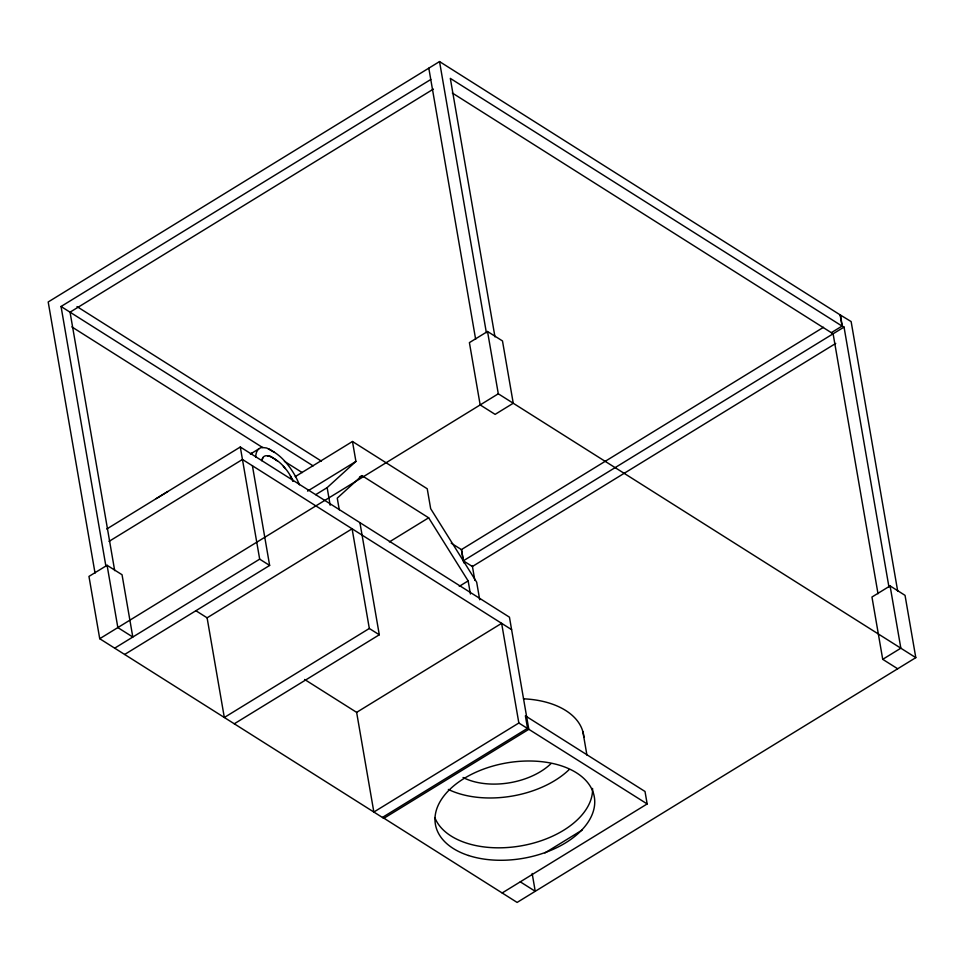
<?xml version="1.0" encoding="UTF-8"?>
<svg xmlns="http://www.w3.org/2000/svg" width="964" height="964" viewBox="0 0 964 964"><rect width="100%" height="100%" fill="white"/><g stroke="black" fill="none" stroke-linecap="round" stroke-linejoin="round"><path stroke-width="1.45" d="M261.666 460.599L262.786 457.695A22.293 9.869 58.5 0 1 266.148 455.695L270.932 456.575L277.704 460.961A26.859 11.881 58.5 0 1 283.512 466.299L285.392 468.492A26.859 11.881 58.5 0 1 290.477 475.867L293.225 481.157M261.834 460.491L262.955 457.587M315.698 494.665L327.145 487.639L355.921 461.431L352.475 441.5L295.237 476.638M470.42 594.029L468.143 580.894L428.655 517.801L361.97 475.638L337.255 498.135L339.28 509.811M156.325 498.569L167.808 491.519M494.966 336.858L450.321 78.385L842.066 326.085L840.126 314.867L439.536 61.576L48.2 301.973L95.038 573.122M105.944 566.434L61.045 306.492L430.788 79.482M433.39 89.098L70.047 312.179L114.692 570.64M106.751 529.007L240.301 447.007L509.45 617.177L528.814 729.314L383.817 818.34L99.726 638.71L88.965 576.412L107.088 565.29L122.042 574.737L132.803 637.035L117.849 627.588L107.088 565.29M258.846 448.875L250.387 454.068A31.511 13.942 58.5 0 1 251.978 453.128M109.004 541.407L242.458 459.467L511.595 629.637M267.643 455.707L270.932 456.575M270.776 456.671L275.584 459.515M487.531 331.496L469.408 342.618L480.168 404.916L495.122 414.375L513.246 403.241L502.485 340.943L487.531 331.496L498.292 393.794L915.8 657.653L517.114 902.425L382.551 817.339L527.549 728.314L525.392 715.854L645.012 791.48L647.169 803.94L502.16 892.965M307.588 491.11L355.921 461.431M359.439 477.192L361.97 475.638M498.292 393.794L99.726 638.71M114.68 648.169L259.678 559.144L269.643 565.446L124.645 654.472M195.752 610.634L207.103 617.816L352.101 528.802L369.32 628.48L379.298 634.782L234.288 723.795M389.384 541.913L428.655 517.801M840.126 314.867L851.128 321.566L897.713 591.233M823.497 327.29L461.431 549.588L451.188 543.178M831.342 332.664L842.271 325.953L844.042 327.085L888.953 587.028M463.853 562.892L461.431 549.588L463.31 560.831L844.042 327.085M369.32 628.48L224.323 717.493L207.103 617.816M835.74 343.425L472.384 566.507L463.359 560.807M459.274 586.341L468.143 580.894M304.612 679.475L356.632 712.36L501.629 623.334L518.849 723.012L647.169 803.94M518.849 723.012L373.851 812.037L356.632 712.36M915.8 657.653L905.039 595.354L890.085 585.895L871.962 597.029L882.723 659.328L897.677 668.775M544.925 852.935L582.136 830.088M882.723 659.328L900.846 648.194L890.085 585.895M299.394 484.808A36.066 15.966 58.5 0 0 296.141 477.65L294.189 474.119A36.066 15.966 58.5 0 0 287.344 464.202L284.838 461.274A36.066 15.966 58.5 0 0 274.451 452.345L266.715 448.007L262.304 447.465A31.511 13.942 58.5 0 0 257.557 450.284L256.593 452.14A31.511 13.942 58.5 0 0 255.701 457.02M452.321 93.014L833.113 333.797L878.011 593.74M352.475 441.5L427.233 488.772L430.679 508.703L476.674 582.184L479.711 599.765M77.012 306.6L321.373 461.105M61.045 306.492L313.131 465.877M269.113 448.971L274.451 452.345M71.866 326.917L262.774 447.621M284.404 461.31L302.226 472.577M520.295 881.843L535.237 891.29L532.164 873.492M275.415 459.611L277.548 461.057M283.356 466.407L285.224 468.588M290.321 475.963L293.068 481.265M840.331 314.746L842.271 325.953M582.883 731.652L586.931 755.101M439.536 61.576L486.374 332.725M428.811 68.167L475.65 339.316M472.288 565.591L474.842 580.412M359.921 522.645L379.298 634.782M327.145 487.639L330.182 505.232M252.423 465.769L269.643 565.446M240.301 447.007L259.678 559.144M592.571 788.444A80.639 48.417 -9.8 0 1 522.452 845.621A80.639 48.417 -9.8 0 1 434.812 817.556M550.962 763.657A58.093 34.885 -9.8 0 1 463.057 777.502M569.146 769.597A80.639 48.417 -9.8 0 1 448.368 789.444M523.5 698.816A80.639 48.417 -9.8 0 1 583.883 737.183M468.492 855.502A80.639 48.417 -9.8 0 0 594.378 806.615A80.639 48.417 -9.8 0 0 481.699 769.802A80.639 48.417 -9.8 0 0 468.492 855.502"/></g></svg>
